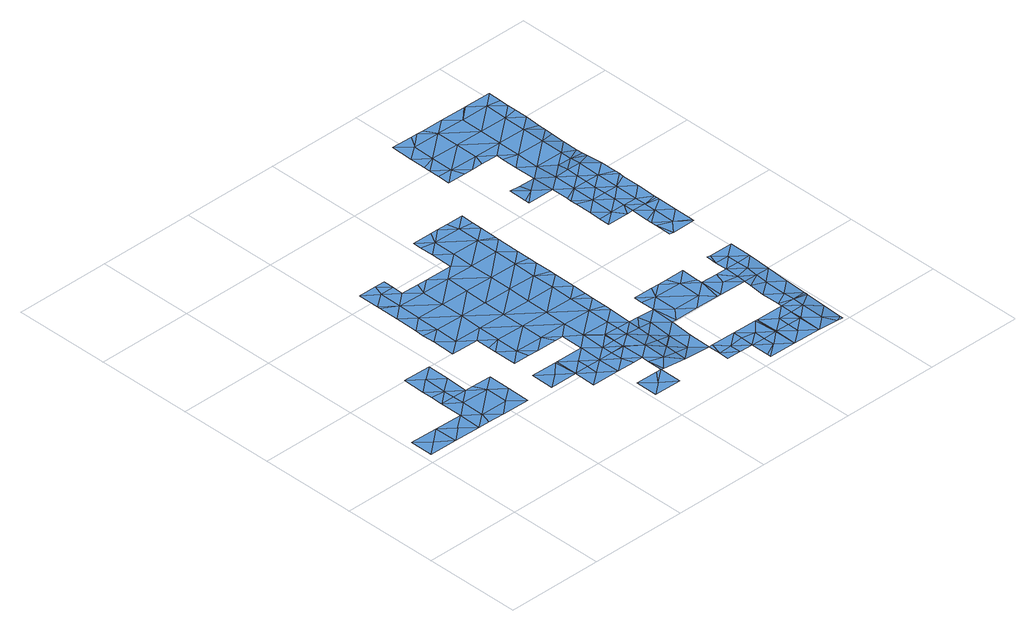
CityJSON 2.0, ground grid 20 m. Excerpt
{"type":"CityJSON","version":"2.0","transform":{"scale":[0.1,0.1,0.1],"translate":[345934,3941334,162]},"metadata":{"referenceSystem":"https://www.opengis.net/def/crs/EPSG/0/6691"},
"CityObjects":{
"waterbody1":{"type":"WaterBody","attributes":{"name":"10","class":"1140","function":"1","WaterBodyRiverFloodingRiskAttribute.description":"5","WaterBodyRiverFloodingRiskAttribute.rankOrg":"2","WaterBodyRiverFloodingRiskAttribute.adminType":"2","WaterBodyRiverFloodingRiskAttribute.scale":"L2"},"geometry":[{"type":"MultiSurface","lod":"1","boundaries":[[[0,1,2]],[[1,3,4]],[[5,0,2]],[[6,1,7]],[[0,8,9]],[[10,7,11]],[[12,1,4]],[[2,1,12]],[[13,14,15]],[[0,7,1]],[[9,7,0]],[[9,11,7]],[[9,16,11]],[[17,16,9]],[[16,17,13]],[[14,13,17]],[[13,11,16]],[[14,18,15]],[[6,19,3]],[[20,19,6]],[[20,7,10]],[[3,1,6]],[[5,8,0]],[[6,7,20]],[[17,18,14]]]}]},
"waterbody2":{"type":"WaterBody","attributes":{"name":"10","class":"1140","function":"1","WaterBodyRiverFloodingRiskAttribute.description":"5","WaterBodyRiverFloodingRiskAttribute.rankOrg":"1","WaterBodyRiverFloodingRiskAttribute.adminType":"2","WaterBodyRiverFloodingRiskAttribute.scale":"L2"},"geometry":[{"type":"MultiSurface","lod":"1","boundaries":[[[21,2,22]],[[21,23,24]],[[21,24,25]],[[8,21,25]],[[5,2,21]],[[26,27,23]],[[23,22,26]],[[5,21,8]],[[23,27,24]],[[23,21,22]]]}]},
"waterbody3":{"type":"WaterBody","attributes":{"name":"10","class":"1140","function":"1","WaterBodyRiverFloodingRiskAttribute.description":"5","WaterBodyRiverFloodingRiskAttribute.rankOrg":"2","WaterBodyRiverFloodingRiskAttribute.adminType":"2","WaterBodyRiverFloodingRiskAttribute.scale":"L2"},"geometry":[{"type":"MultiSurface","lod":"1","boundaries":[[[28,29,30]],[[29,31,32]],[[28,33,29]],[[33,31,29]],[[29,32,30]]]}]},
"waterbody4":{"type":"WaterBody","attributes":{"name":"10","class":"1140","function":"1","WaterBodyRiverFloodingRiskAttribute.description":"5","WaterBodyRiverFloodingRiskAttribute.rankOrg":"2","WaterBodyRiverFloodingRiskAttribute.adminType":"2","WaterBodyRiverFloodingRiskAttribute.scale":"L2"},"geometry":[{"type":"MultiSurface","lod":"1","boundaries":[[[34,35,36]],[[37,34,36]],[[38,39,40]],[[34,41,35]],[[41,34,42]],[[36,35,43]],[[44,45,36]],[[44,36,43]],[[46,39,44]],[[47,48,49]],[[50,49,48]],[[51,52,53]],[[54,39,55]],[[39,54,40]],[[45,37,36]],[[35,41,56]],[[42,57,41]],[[53,58,48]],[[47,51,48]],[[46,28,55]],[[56,41,57]],[[51,53,48]],[[39,46,55]],[[59,45,44]],[[60,59,61]],[[62,50,48]],[[59,58,45]],[[39,59,44]],[[38,59,39]],[[38,61,59]],[[60,62,59]],[[59,62,48]],[[59,48,58]]]}]},
"waterbody5":{"type":"WaterBody","attributes":{"name":"10","class":"1140","function":"1","WaterBodyRiverFloodingRiskAttribute.description":"5","WaterBodyRiverFloodingRiskAttribute.rankOrg":"1","WaterBodyRiverFloodingRiskAttribute.adminType":"2","WaterBodyRiverFloodingRiskAttribute.scale":"L2"},"geometry":[{"type":"MultiSurface","lod":"1","boundaries":[[[63,64,65]],[[65,64,66]],[[64,67,66]],[[64,68,67]],[[67,69,66]],[[66,69,70]],[[71,72,65]],[[72,73,65]],[[73,74,65]],[[75,76,77]],[[57,76,75]],[[76,57,78]],[[57,79,78]],[[79,80,78]],[[34,80,79]],[[81,75,77]],[[82,83,84]],[[82,84,85]],[[86,85,84]],[[87,85,86]],[[85,87,88]],[[88,87,89]],[[90,91,63]],[[87,92,91]],[[92,87,93]],[[94,95,96]],[[97,95,98]],[[97,88,99]],[[97,100,88]],[[99,88,89]],[[100,85,88]],[[93,86,101]],[[93,101,102]],[[93,87,86]],[[68,64,103]],[[104,105,106]],[[107,49,106]],[[89,87,91]],[[57,75,81]],[[42,79,57]],[[42,34,79]],[[108,34,37]],[[47,49,107]],[[51,109,52]],[[106,105,107]],[[110,105,111]],[[52,109,108]],[[34,108,80]],[[80,108,109]],[[112,113,114]],[[115,83,116]],[[116,83,117]],[[117,83,118]],[[118,83,82]],[[118,82,119]],[[100,119,82]],[[119,100,120]],[[120,100,121]],[[98,121,100]],[[121,98,122]],[[122,98,94]],[[123,110,111]],[[124,125,123]],[[126,124,127]],[[115,116,128]],[[83,115,84]],[[84,129,101]],[[102,129,130]],[[130,131,132]],[[105,133,111]],[[129,123,111]],[[58,37,45]],[[37,58,108]],[[53,108,58]],[[53,52,108]],[[107,51,47]],[[107,109,51]],[[105,109,107]],[[110,109,105]],[[134,109,110]],[[135,132,131]],[[136,137,132]],[[137,138,93]],[[93,138,92]],[[63,91,92]],[[65,90,63]],[[66,71,65]],[[139,66,70]],[[109,134,80]],[[134,113,112]],[[110,113,134]],[[66,139,71]],[[90,65,74]],[[94,98,95]],[[100,97,98]],[[123,113,110]],[[125,113,123]],[[125,114,113]],[[114,125,140]],[[140,125,141]],[[125,142,141]],[[125,124,142]],[[142,124,143]],[[126,143,124]],[[144,145,133]],[[126,115,128]],[[115,126,127]],[[115,127,84]],[[84,127,129]],[[127,123,129]],[[127,124,123]],[[129,111,130]],[[111,131,130]],[[133,131,111]],[[133,145,131]],[[146,144,133]],[[105,146,133]],[[105,104,146]],[[135,131,145]],[[147,132,135]],[[132,147,136]],[[148,137,136]],[[148,149,137]],[[137,149,138]],[[138,149,103]],[[138,103,64]],[[138,64,92]],[[92,64,63]],[[82,85,100]],[[101,86,84]],[[132,102,130]],[[102,132,137]],[[93,102,137]],[[101,129,102]]]}]},
"waterbody6":{"type":"WaterBody","attributes":{"name":"10","class":"1140","function":"1","WaterBodyRiverFloodingRiskAttribute.description":"5","WaterBodyRiverFloodingRiskAttribute.rankOrg":"2","WaterBodyRiverFloodingRiskAttribute.adminType":"2","WaterBodyRiverFloodingRiskAttribute.scale":"L2"},"geometry":[{"type":"MultiSurface","lod":"1","boundaries":[[[150,151,152]],[[153,154,152]],[[154,155,156]],[[157,150,156]],[[156,150,152]],[[155,158,156]],[[152,154,156]],[[156,158,157]]]}]},
"waterbody7":{"type":"WaterBody","attributes":{"name":"10","class":"1140","function":"1","WaterBodyRiverFloodingRiskAttribute.description":"5","WaterBodyRiverFloodingRiskAttribute.rankOrg":"1","WaterBodyRiverFloodingRiskAttribute.adminType":"2","WaterBodyRiverFloodingRiskAttribute.scale":"L2"},"geometry":[{"type":"MultiSurface","lod":"1","boundaries":[[[40,159,38]],[[160,161,162]],[[163,164,165]],[[163,166,164]],[[167,168,165]],[[169,168,170]],[[169,171,172]],[[170,168,167]],[[168,169,163]],[[163,169,173]],[[173,169,172]],[[174,49,50]],[[174,50,166]],[[168,163,165]],[[163,174,166]],[[170,175,176]],[[151,177,159]],[[169,170,176]],[[170,167,178]],[[54,151,159]],[[40,54,159]],[[179,162,161]],[[170,178,175]],[[175,178,180]],[[162,179,181]],[[180,181,179]],[[180,179,175]],[[182,176,183]],[[161,175,179]],[[175,184,176]],[[176,182,185]],[[176,185,169]],[[171,169,185]],[[184,183,176]],[[60,186,62]],[[177,164,186]],[[186,61,38]],[[166,62,186]],[[60,61,186]],[[164,166,186]],[[62,166,50]],[[186,38,159]],[[159,177,186]]]}]},
"waterbody8":{"type":"WaterBody","attributes":{"name":"10","class":"1140","function":"1","WaterBodyRiverFloodingRiskAttribute.description":"5","WaterBodyRiverFloodingRiskAttribute.rankOrg":"1","WaterBodyRiverFloodingRiskAttribute.adminType":"2","WaterBodyRiverFloodingRiskAttribute.scale":"L2"},"geometry":[{"type":"MultiSurface","lod":"1","boundaries":[[[187,188,189]],[[190,187,189]],[[191,157,158]],[[157,191,192]],[[193,188,191]],[[191,188,192]],[[189,194,190]],[[191,155,193]],[[188,187,192]],[[195,196,190]],[[197,198,195]],[[190,197,195]],[[194,197,190]],[[191,158,155]],[[190,196,187]]]}]},
"waterbody9":{"type":"WaterBody","attributes":{"name":"10","class":"1140","function":"1","WaterBodyRiverFloodingRiskAttribute.description":"5","WaterBodyRiverFloodingRiskAttribute.rankOrg":"2","WaterBodyRiverFloodingRiskAttribute.adminType":"2","WaterBodyRiverFloodingRiskAttribute.scale":"L2"},"geometry":[{"type":"MultiSurface","lod":"1","boundaries":[[[199,200,201]],[[195,202,196]],[[198,202,195]],[[200,202,198]],[[203,200,198]],[[203,198,197]],[[204,203,197]],[[205,204,189]],[[194,189,204]],[[205,189,188]],[[193,206,188]],[[193,155,206]],[[207,205,206]],[[208,207,206]],[[208,206,155]],[[205,188,206]],[[194,204,197]],[[203,204,205]],[[199,201,209]],[[199,210,200]],[[211,196,202]],[[202,200,210]],[[201,200,203]],[[211,212,213]],[[202,212,211]],[[212,202,210]]]}]},
"waterbody10":{"type":"WaterBody","attributes":{"name":"10","class":"1140","function":"1","WaterBodyRiverFloodingRiskAttribute.description":"5","WaterBodyRiverFloodingRiskAttribute.rankOrg":"1","WaterBodyRiverFloodingRiskAttribute.adminType":"2","WaterBodyRiverFloodingRiskAttribute.scale":"L2"},"geometry":[{"type":"MultiSurface","lod":"1","boundaries":[[[214,215,216]],[[217,214,218]],[[219,220,181]],[[220,219,221]],[[219,218,221]],[[214,216,221]],[[222,221,216]],[[211,213,215]],[[218,214,221]],[[211,214,217]],[[196,211,217]],[[220,221,222]],[[211,215,214]]]}]},
"waterbody11":{"type":"WaterBody","attributes":{"name":"10","class":"1140","function":"1","WaterBodyRiverFloodingRiskAttribute.description":"5","WaterBodyRiverFloodingRiskAttribute.rankOrg":"2","WaterBodyRiverFloodingRiskAttribute.adminType":"2","WaterBodyRiverFloodingRiskAttribute.scale":"L2"},"geometry":[{"type":"MultiSurface","lod":"1","boundaries":[[[220,222,223]],[[181,220,162]],[[224,223,225]],[[220,223,162]],[[162,223,160]],[[224,160,223]],[[225,223,222]]]}]},
"waterbody12":{"type":"WaterBody","attributes":{"name":"10","class":"1140","function":"1","WaterBodyRiverFloodingRiskAttribute.description":"5","WaterBodyRiverFloodingRiskAttribute.rankOrg":"1","WaterBodyRiverFloodingRiskAttribute.adminType":"2","WaterBodyRiverFloodingRiskAttribute.scale":"L2"},"geometry":[{"type":"MultiSurface","lod":"1","boundaries":[[[226,225,227]],[[224,225,226]],[[226,228,160]],[[229,228,230]],[[226,160,224]],[[230,226,227]],[[230,228,226]]]}]},
"waterbody13":{"type":"WaterBody","attributes":{"name":"10","class":"1140","function":"1","WaterBodyRiverFloodingRiskAttribute.description":"5","WaterBodyRiverFloodingRiskAttribute.rankOrg":"1","WaterBodyRiverFloodingRiskAttribute.adminType":"2","WaterBodyRiverFloodingRiskAttribute.scale":"L2"},"geometry":[{"type":"MultiSurface","lod":"1","boundaries":[[[231,232,233]],[[234,235,236]],[[237,238,239]],[[238,237,240]],[[241,242,243]],[[242,244,245]],[[246,247,248]],[[249,250,251]],[[252,253,254]],[[255,249,256]],[[257,258,248]],[[259,257,248]],[[247,240,237]],[[235,260,261]],[[262,235,234]],[[231,233,263]],[[247,237,248]],[[237,259,248]],[[264,265,266]],[[244,250,267]],[[242,250,244]],[[251,250,242]],[[241,251,242]],[[264,253,252]],[[250,253,267]],[[268,251,241]],[[269,251,268]],[[265,239,266]],[[270,267,266]],[[270,266,271]],[[251,269,272]],[[273,241,274]],[[274,241,243]],[[242,275,243]],[[275,242,276]],[[242,245,276]],[[245,277,276]],[[245,278,277]],[[279,278,245]],[[278,279,280]],[[280,279,281]],[[271,266,238]],[[238,266,239]],[[249,253,250]],[[253,249,254]],[[254,249,282]],[[283,284,270]],[[285,244,267]],[[264,266,267]],[[271,286,270]],[[271,238,287]],[[238,240,288]],[[233,289,263]],[[281,279,290]],[[279,245,244]],[[244,285,279]],[[273,268,241]],[[282,249,255]],[[246,248,258]],[[290,279,285]],[[260,231,263]],[[235,231,260]],[[262,231,235]],[[291,231,262]],[[267,253,264]],[[232,231,291]],[[256,249,272]],[[249,251,272]],[[286,271,292]],[[292,271,293]],[[293,271,287]],[[294,293,287]],[[295,294,296]],[[296,294,287]],[[238,288,287]],[[287,288,296]],[[297,288,240]],[[270,286,283]],[[298,290,285]],[[298,285,284]],[[284,285,270]],[[267,270,285]],[[240,247,299]],[[236,299,300]],[[299,301,302]],[[247,300,299]],[[240,303,297]],[[302,303,299]],[[299,235,301]],[[236,235,299]],[[261,301,235]],[[240,299,303]]]}]},
"waterbody14":{"type":"WaterBody","attributes":{"name":"10","class":"1140","function":"1","WaterBodyRiverFloodingRiskAttribute.description":"5","WaterBodyRiverFloodingRiskAttribute.rankOrg":"1","WaterBodyRiverFloodingRiskAttribute.adminType":"2","WaterBodyRiverFloodingRiskAttribute.scale":"L2"},"geometry":[{"type":"MultiSurface","lod":"1","boundaries":[[[304,305,306]],[[305,307,306]],[[304,289,305]],[[308,309,310]],[[304,306,311]],[[289,312,305]],[[310,305,312]],[[305,310,309]],[[305,309,307]],[[307,309,313]],[[313,309,314]],[[309,315,314]],[[315,309,308]],[[315,308,316]]]}]},
"waterbody15":{"type":"WaterBody","attributes":{"name":"10","class":"1140","function":"1","WaterBodyRiverFloodingRiskAttribute.description":"5","WaterBodyRiverFloodingRiskAttribute.rankOrg":"2","WaterBodyRiverFloodingRiskAttribute.adminType":"2","WaterBodyRiverFloodingRiskAttribute.scale":"L2"},"geometry":[{"type":"MultiSurface","lod":"1","boundaries":[[[317,318,319]],[[289,304,263]],[[261,260,320]],[[321,320,318]],[[320,321,322]],[[296,297,323]],[[323,324,296]],[[296,324,295]],[[260,319,320]],[[288,297,296]],[[260,263,319]],[[263,304,319]],[[304,317,319]],[[317,304,311]],[[323,325,324]],[[320,319,318]],[[323,326,325]],[[297,303,323]],[[301,261,320]],[[301,320,326]],[[302,301,326]],[[327,326,322]],[[325,326,327]],[[303,326,323]],[[303,302,326]],[[322,326,320]]]}]}
},
"vertices":[
[146,274,23],[202,273,23],[174,296,23],[230,249,23],[231,295,23],[146,297,23],[201,226,23],[145,227,23],[117,297,23],[117,251,23],[138,204,23],[116,204,23],[190,296,23],[60,205,23],[31,229,23],[3,206,23],[88,228,23],[60,252,23],[3,253,23],[229,202,23],[173,203,23],
[146,320,23],[175,342,23],[147,366,23],[118,343,23],[118,322,23],[176,388,23],[119,389,23],
[454,106,23],[425,83,23],[453,60,23],[398,107,23],[397,61,23],[444,106,23],
[399,199,23],[399,154,23],[427,176,23],[427,199,23],[512,151,18],[483,129,23],[511,129,18],[370,177,23],[371,200,23],[435,153,23],[455,153,23],[455,198,23],[454,138,23],[485,244,22],[484,221,22],[513,244,21],[513,221,20],[457,245,22],[456,245,22],[456,222,22],[511,105,17],[460,106,22],[341,155,23],[342,200,23],[455,199,23],[484,175,23],[512,175,18],[512,152,18],[513,197,18],
[434,592,22],[491,591,22],[435,638,22],[492,637,22],[520,613,22],[519,576,22],[520,633,22],[521,660,22],[463,661,22],[448,661,22],[407,662,22],[407,644,22],[315,224,22],[339,247,22],[287,248,22],[343,247,22],[371,223,22],[400,246,23],[286,201,22],[263,502,22],[262,456,22],[319,455,22],[319,501,22],[376,500,22],[377,547,22],[320,548,22],[349,571,22],[407,615,22],[406,570,22],[433,546,22],[433,499,22],[273,618,22],[293,595,22],[293,617,22],[292,572,22],[264,595,22],[328,571,22],[264,549,22],[375,454,22],[432,453,22],[519,568,22],[514,304,22],[486,314,22],[514,290,22],[485,268,22],[428,222,22],[429,269,23],[429,315,22],[430,361,22],[385,293,22],[373,316,22],[344,293,22],[261,410,22],[233,434,22],[233,460,22],[234,479,22],[235,526,22],[235,567,22],[235,573,22],[236,618,22],[374,362,22],[317,363,22],[316,317,22],[289,386,22],[318,409,22],[232,387,22],[374,408,22],[431,407,22],[488,406,22],[488,452,22],[487,360,22],[401,292,22],[517,429,22],[517,475,22],[489,498,22],[490,545,22],[486,660,22],[322,294,22],[288,294,22],[288,340,22],[289,357,22],[515,354,22],[516,383,22],[515,336,22],[517,440,22],[518,493,22],[518,521,22],
[574,104,14],[567,104,14],[567,79,14],[566,58,14],[595,57,14],[623,57,14],[595,80,14],[624,103,14],[624,83,14],
[539,128,14],[740,240,18],[718,240,18],[739,210,18],[570,243,18],[569,196,17],[578,196,17],[541,220,18],[626,195,18],[598,219,18],[598,266,18],[654,218,18],[609,289,18],[570,289,18],[570,272,18],[533,244,20],[683,241,18],[655,265,18],[568,151,14],[674,194,18],[711,217,18],[682,194,18],[739,193,17],[645,288,18],[684,288,18],[683,252,18],[627,289,18],[540,174,14],
[680,102,14],[679,56,14],[680,56,14],[709,79,14],[652,79,14],[675,102,14],[651,56,14],[708,55,14],[737,78,14],[737,101,14],[736,55,14],[737,55,14],
[792,14,10],[764,31,14],[779,9,11],[765,78,14],[736,9,14],[708,32,14],[679,10,14],[651,33,14],[623,11,14],[623,19,14],[792,8,10],[793,54,10],[766,101,14],[794,97,12],[794,100,12],
[766,124,14],[794,104,12],[794,147,14],[738,110,14],[738,148,14],[739,179,16],[767,193,16],[767,170,14],[795,192,16],
[768,216,18],[768,239,18],[796,239,18],
[768,263,18],[797,286,18],[740,265,18],[741,287,18],[747,286,18],
[716,494,18],[687,472,18],[730,471,18],[688,552,18],[716,541,18],[688,565,18],[690,657,16],[719,680,15],[691,703,15],[718,633,18],[609,866,15],[665,865,15],[638,889,15],[721,818,15],[722,864,15],[633,611,18],[689,610,18],[661,634,18],[607,774,15],[665,819,15],[608,820,15],[656,750,15],[664,773,15],[635,750,15],[578,751,15],[579,776,15],[634,658,18],[633,620,18],[656,657,17],[745,517,18],[745,541,18],[688,518,18],[744,494,18],[692,749,15],[691,735,15],[720,726,15],[720,772,15],[580,844,15],[579,811,15],[777,771,15],[776,725,15],[579,798,15],[581,890,15],[624,889,15],[651,888,15],[694,888,15],[747,887,15],[751,887,15],[779,863,15],[807,886,15],[807,859,15],[615,750,15],[805,763,13],[806,794,15],[778,817,15],[805,747,13],[776,679,15],[747,656,16],[744,471,18],[806,840,15],[687,494,18],[805,732,12],[804,702,12],[803,668,12],[803,655,13],[775,655,16],[747,633,18],[806,822,15],[717,587,18],[689,574,18],[745,564,18],[746,587,18],[746,609,18],
[772,470,18],[772,447,18],[800,464,18],[799,424,18],[743,413,18],[771,401,18],[743,425,18],[800,470,18],[743,435,18],[798,382,18],[798,378,18],[750,378,18],[742,379,18],
[800,476,18],[801,516,18],[772,493,18],[773,540,18],[801,553,18],[802,563,18],[775,632,18],[803,643,14],[802,608,18],[774,586,18],[802,573,18]
]}
